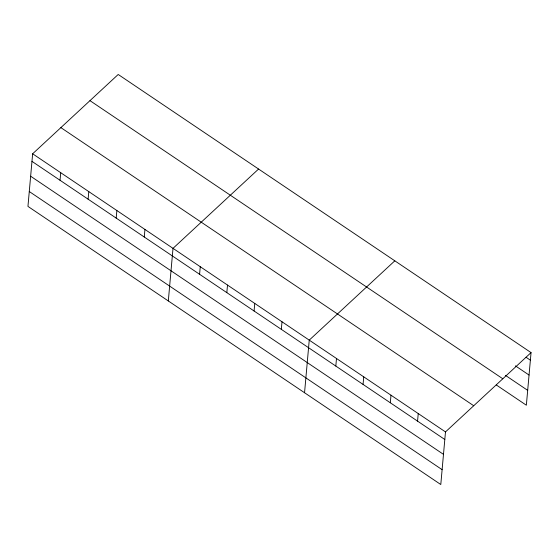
<?xml version="1.0" encoding="UTF-8"?>
<svg xmlns="http://www.w3.org/2000/svg" width="559" height="559" viewBox="0 0 559 559"><rect width="100%" height="100%" fill="white"/><g stroke="black" fill="none" stroke-linecap="round" stroke-linejoin="round"><path stroke-width="0.84" d="M32.646 153.788L27.95 206.397L440.792 484.527L445.488 431.918L531.05 352.603L118.208 74.473L32.646 153.788L445.488 431.918M60.044 180.278L60.721 172.703M88.112 199.193L88.79 191.618M116.188 218.101L116.866 210.526M144.264 237.016L144.935 229.442M168.315 300.959L173.01 248.357L258.572 169.042M199.584 274.287L200.262 266.713M226.828 292.643L227.506 285.069M254.079 311L254.75 303.425M281.324 329.356L282.002 321.781M304.55 392.739L309.246 340.138L394.815 260.822M335.819 366.068L336.497 358.494M363.07 384.424L363.741 376.85M390.315 402.78L390.993 395.206M417.559 421.137L418.237 413.562M531.05 352.603L526.354 405.212L496.238 384.92M526.075 357.278L530.372 360.178M515.426 365.859L529.045 375.04M505.455 375.375L527.682 390.35M89.971 100.648L502.814 378.778M60.882 127.62L473.725 405.743M31.968 161.362L444.81 439.493M30.64 176.225L443.483 454.355M29.278 191.534L442.12 469.665"/></g></svg>
